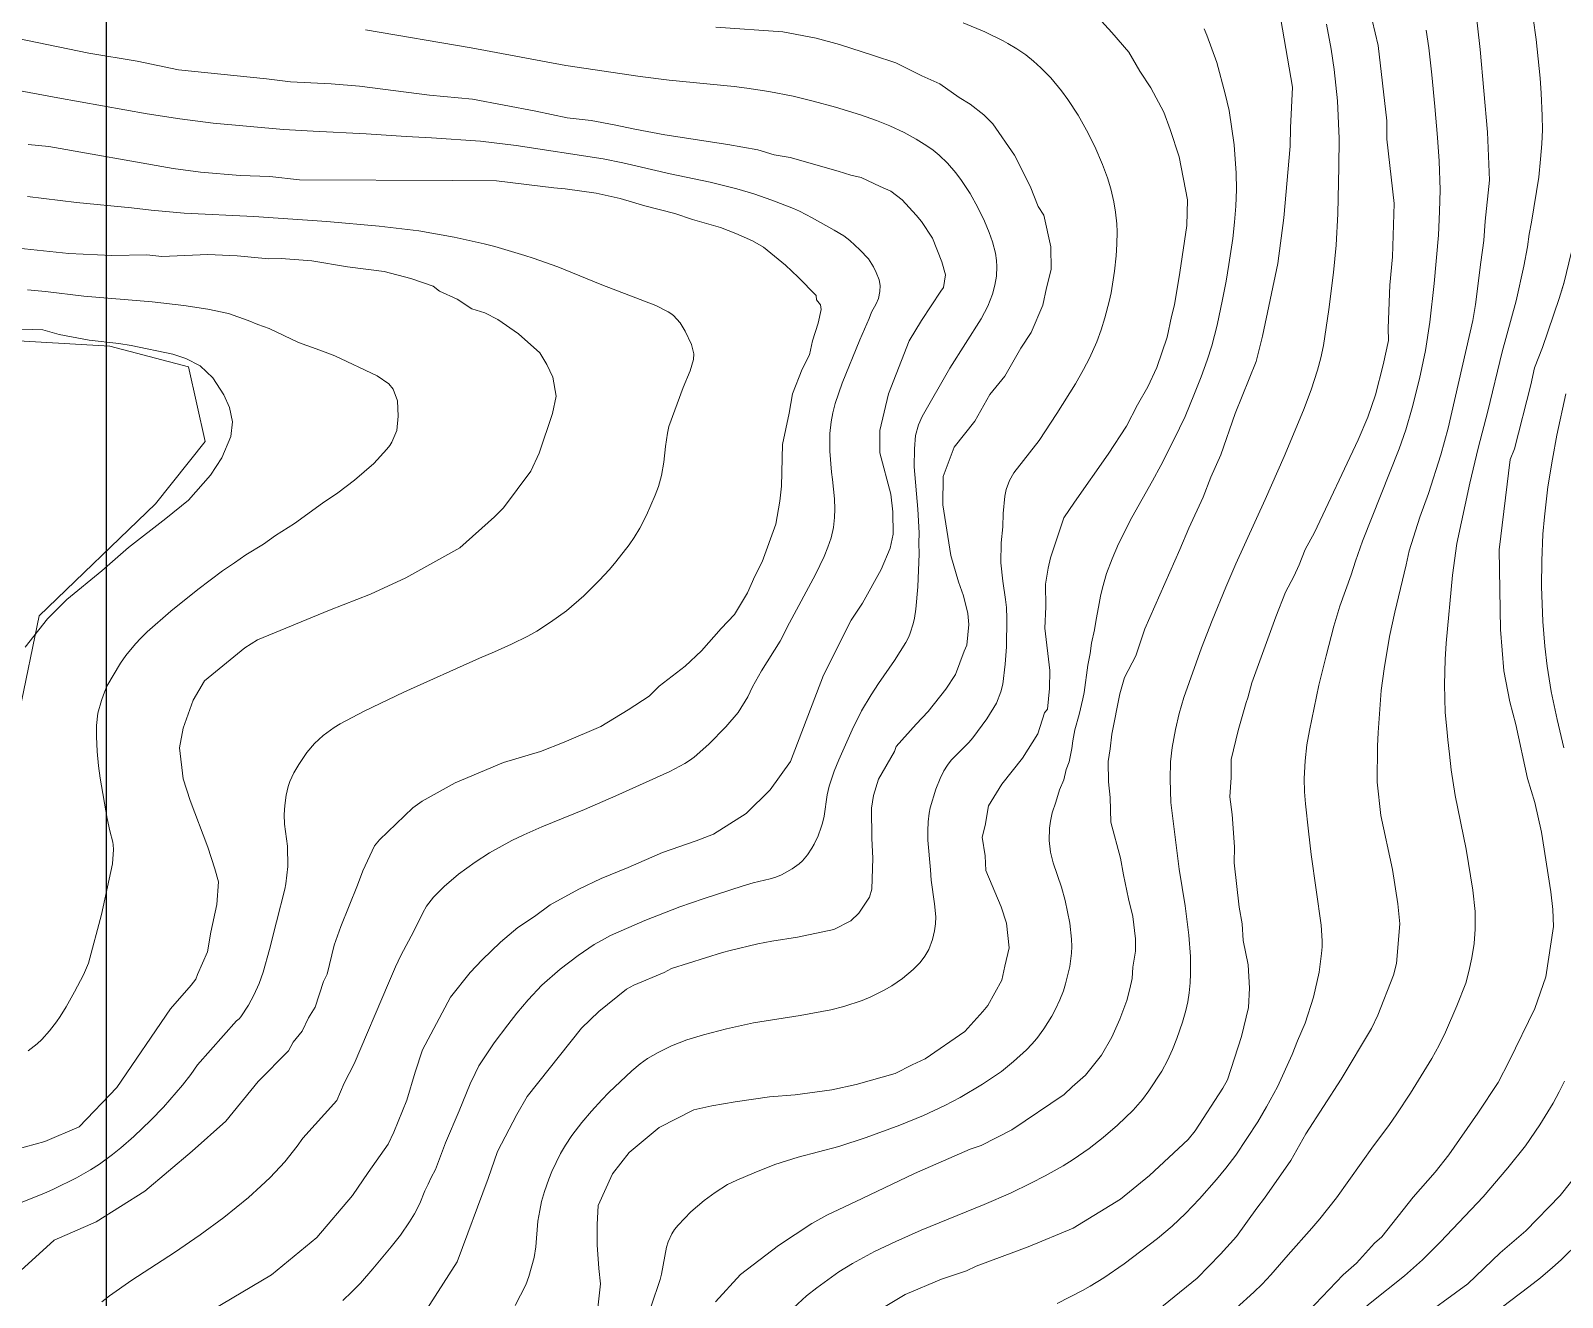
# Model space of a CAD drawing. Header units: metres. Extents: x 548946 to 557077, y 1838800 to 1845419.
# Drawn here: x 551982.9 to 552328.3, y 1842314.8 to 1842600.6 of the extents above; entities that cross this region are included whole.
import ezdxf

# ---------------------------------------------------------------- set-up
doc = ezdxf.new("R2010")
doc.units = ezdxf.units.M
doc.header["$LTSCALE"] = 28
for name, color, linetype, lineweight in [('1', 7, 'Continuous', 13), ('10', 7, 'Continuous', 13), ('2', 7, 'Continuous', 13), ('60', 7, 'Continuous', 25)]:
    doc.layers.add(name, color=color, linetype=linetype, lineweight=lineweight)

msp = doc.modelspace()

# ---------------------------------------------------------------- linework, layer by layer
at = {"layer": '1'}
for points in [[(552328.14, 1842541.78), (552328.77, 1842543.87), (552330.31, 1842550.4), (552331.63, 1842554.36), (552333.72, 1842562.73), (552335.86, 1842575.17), (552336.56, 1842580.08), (552336.82, 1842586.71), (552336.08, 1842590.95), (552335.62, 1842597.25), (552334.59, 1842603.99), (552334.3, 1842606.5), (552332.95, 1842611.68), (552330.86, 1842618.81), (552328.62, 1842622.87), (552325.03, 1842629.83), (552320.71, 1842636.45), (552318.3, 1842639.73), (552310.97, 1842648.29), (552305.46, 1842654.08)], [(552137.36, 1842313.82), (552142.95, 1842319.97), (552151.53, 1842326.56), (552159.1, 1842331.5), (552162.44, 1842333.4), (552170.4, 1842337.11), (552182.2, 1842342.78), (552194.78, 1842348.28), (552197.23, 1842349.07), (552204.19, 1842352.66), (552215.99, 1842360.62), (552217.82, 1842362.35), (552220.82, 1842364.99), (552224.38, 1842369.46), (552226.7, 1842373.54), (552228.53, 1842377.56), (552230.08, 1842381.8), (552230.79, 1842384.42), (552231.29, 1842386.76), (552231.5, 1842389.33), (552232.1, 1842392.96), (552232.04, 1842395.74), (552231.47, 1842400.76), (552230.5, 1842404.71), (552229.37, 1842410.17), (552228.69, 1842413.91), (552226.49, 1842422.04), (552226.36, 1842427.62), (552225.96, 1842431.13), (552225.94, 1842435.7), (552226.38, 1842438.54), (552226.76, 1842441.89), (552228.51, 1842450.98), (552229.62, 1842454.67), (552232.11, 1842459.53), (552234.21, 1842465.61), (552242.07, 1842483.53), (552244.06, 1842488.34), (552247.32, 1842495.32), (552249.09, 1842499.84), (552251.31, 1842504.92), (552254.57, 1842514.19), (552259.32, 1842525.91), (552260.7, 1842531.66), (552264.16, 1842548.06), (552265.52, 1842558.38), (552266.97, 1842574.55), (552267.01, 1842578.62), (552267.48, 1842587.82), (552264.47, 1842605.27)], [(552308.66, 1842606.36), (552309.8, 1842596.33), (552311.43, 1842577.71), (552311.91, 1842566.84), (552310.94, 1842557.58), (552310.67, 1842553.23), (552309.96, 1842548.32), (552308.77, 1842538.78), (552308.17, 1842535.16), (552302.56, 1842510.89), (552300.96, 1842504.86), (552298.15, 1842496.15), (552296.21, 1842490.85), (552293.78, 1842483.2), (552293.13, 1842480.08), (552290.54, 1842469.37), (552289.39, 1842463.9), (552288.19, 1842456.65), (552287.48, 1842451.74), (552286.78, 1842442.26), (552286.63, 1842439.19), (552286.54, 1842431.05), (552287.4, 1842423.52), (552290.06, 1842411.38), (552291.2, 1842403.63), (552291.72, 1842399.12), (552290.97, 1842390.14), (552290.25, 1842387.52), (552286.71, 1842378.47), (552285.27, 1842375.51), (552278.45, 1842364.06), (552270.47, 1842351.71), (552267.08, 1842345.73), (552261.2, 1842337.18), (552259.43, 1842334.95), (552254.82, 1842328.58), (552251.21, 1842324.61), (552245.99, 1842319.18), (552233.2, 1842308.82)], [(552067.91, 1842305.5), (552079.1, 1842322.85), (552086.08, 1842341.64), (552088.18, 1842347.72), (552092.56, 1842356.1), (552094.89, 1842360.18), (552107.1, 1842375.55), (552110.99, 1842379.3), (552117.28, 1842384.34), (552118.95, 1842385.29), (552125.74, 1842388.1), (552127.41, 1842389.05), (552138.94, 1842392.66), (552140.67, 1842393.11), (552146.85, 1842394.58), (552150.08, 1842395.21), (552155.82, 1842396.12), (552164.01, 1842397.82), (552167.85, 1842399.78), (552169.69, 1842401.51), (552172.07, 1842405.09), (552172.62, 1842406.93), (552172.83, 1842413.89), (552172.59, 1842418.36), (552172.56, 1842425.22), (552173, 1842428.07), (552174.1, 1842431.75), (552177.71, 1842438.01), (552178.09, 1842439.07), (552182.59, 1842444.15), (552185.32, 1842447.01), (552189.31, 1842452.04), (552191.48, 1842455.33), (552193.41, 1842460.64), (552194.02, 1842461.98), (552194.51, 1842466.61), (552194.22, 1842469.11), (552193.26, 1842473.07), (552192.13, 1842476.24), (552190.44, 1842482.15), (552188.62, 1842493.63), (552188.65, 1842499.98), (552191.2, 1842506.63), (552195.86, 1842512.5), (552199.24, 1842518.47), (552202.57, 1842522.67), (552206.18, 1842528.92), (552208.56, 1842532.5), (552211.16, 1842538.64), (552211.99, 1842542.55), (552213.03, 1842546.73), (552212.96, 1842551.81), (552211.37, 1842558.99), (552210.14, 1842560.88), (552208.34, 1842565.51), (552204.75, 1842572.46), (552199.88, 1842579.53), (552197.86, 1842581.58), (552194.79, 1842584.03), (552192.33, 1842585.53), (552187.92, 1842588.58), (552183.9, 1842590.4), (552177.98, 1842593.28), (552172.95, 1842595), (552165.31, 1842597.42), (552160.06, 1842598.86), (552152.53, 1842600.28), (552137.42, 1842601.35)], [(552193.23, 1842602.33), (552198.08, 1842600.3), (552202.2, 1842598.29), (552203.27, 1842597.69), (552205.33, 1842596.46), (552207.31, 1842595.09), (552209.09, 1842593.66), (552210.75, 1842592.19), (552212.96, 1842589.95), (552215.36, 1842587.03), (552216.79, 1842585.05), (552219.1, 1842581.51), (552221.04, 1842578.12), (552222.87, 1842574.47), (552224.59, 1842570.42), (552225.73, 1842567.4), (552226.52, 1842564.93), (552227.19, 1842561.94), (552227.57, 1842559.63), (552227.82, 1842556.98), (552227.92, 1842555.21), (552227.89, 1842552.44), (552227.72, 1842549.81), (552227.35, 1842546.3), (552226.56, 1842541.43), (552226.14, 1842539.45), (552225.17, 1842535.76), (552224.35, 1842533.12), (552223.36, 1842530.41), (552221.68, 1842526.66), (552220.36, 1842524.14), (552218.51, 1842520.91), (552214.36, 1842514.18), (552210.31, 1842508.16), (552204.6, 1842500.82), (552203.66, 1842499.12), (552202.87, 1842497.09), (552202.6, 1842495.58), (552202.19, 1842491.66), (552202.12, 1842488.67), (552201.8, 1842485.07), (552201.71, 1842480.5), (552202.17, 1842476.4), (552202.77, 1842472.25), (552202.94, 1842470.45), (552203.04, 1842467.98), (552202.98, 1842461.57), (552202.68, 1842457.71), (552202.11, 1842453.19), (552201.67, 1842451.41)], [(552275.18, 1842602.07), (552276.22, 1842596.4), (552276.88, 1842591.78), (552277.6, 1842584.77), (552277.98, 1842576.27), (552277.95, 1842569.85), (552277.7, 1842559.25), (552277.3, 1842552.17), (552276.76, 1842546.05), (552275.71, 1842537.68), (552274.45, 1842529.54), (552273.84, 1842526.74), (552273.11, 1842523.97), (552271.68, 1842519.56), (552269.94, 1842514.94), (552265.59, 1842504.5), (552261.34, 1842494.78), (552254.72, 1842480.31), (552252.46, 1842475.03), (552249.39, 1842467.5), (552246.98, 1842461.33), (552242.94, 1842450.13), (552241.91, 1842446.54), (552241.11, 1842442.93), (552240.33, 1842438.87), (552239.93, 1842435.65)], [(552285.42, 1842602.94), (552286.83, 1842597.25), (552288.78, 1842580.2), (552288.74, 1842576.13), (552290.4, 1842561.58), (552290, 1842549.59), (552289.46, 1842543.18), (552289.05, 1842533.48), (552289.11, 1842530.69), (552287.96, 1842525.22), (552286.2, 1842518.42), (552284.49, 1842513.39), (552282.27, 1842508.31), (552272.47, 1842487.37), (552270.37, 1842483.57), (552268.98, 1842480.11), (552267.77, 1842477.43), (552265.88, 1842473.91), (552263.73, 1842468.33), (552258.31, 1842453.48), (552257.43, 1842450.08), (552257.04, 1842449.02), (552255.22, 1842442.71), (552253.68, 1842436.18), (552253.64, 1842432.11), (552253.38, 1842427.76), (552253.84, 1842423.75), (552254.42, 1842416.45), (552254.32, 1842412.88)], [(552304.57, 1842484.9), (552307.5, 1842498.48), (552309.36, 1842506.42), (552311.53, 1842514.71), (552314.8, 1842528.12), (552317.89, 1842539.63), (552319.65, 1842547.48), (552320.47, 1842551.8), (552320.89, 1842554.65), (552321.4, 1842557.37), (552323, 1842567.55), (552323.45, 1842571.61), (552323.73, 1842575.04), (552323.84, 1842578.22), (552323.82, 1842581.33), (552323.6, 1842586.45), (552323.33, 1842589.85), (552322.4, 1842598.59), (552321.79, 1842603.36)], [(551975.18, 1842599.75), (551996, 1842595.53), (552006.87, 1842593.72), (552016.25, 1842591.75), (552036.05, 1842589.69), (552041.46, 1842589.04), (552050.66, 1842588.57), (552057.07, 1842588.04), (552072.8, 1842586.02), (552082.56, 1842585.11), (552096.84, 1842582.42), (552103.87, 1842580.94), (552109.28, 1842580.29), (552114.47, 1842579.36), (552119.16, 1842578.37), (552125.91, 1842577.11), (552140.13, 1842574.93), (552146.88, 1842573.67), (552150.57, 1842572.56), (552154.19, 1842571.96), (552164.97, 1842568.88), (552167.87, 1842567.94), (552170.21, 1842567.44), (552174.51, 1842565.39), (552176.91, 1842564.4), (552179.43, 1842562.4), (552182.62, 1842558.95), (552183.79, 1842557.56), (552186.26, 1842553.78), (552188.39, 1842548.44), (552189.24, 1842545.48), (552188.8, 1842542.64), (552188.14, 1842541.8), (552183.81, 1842535.21), (552181.04, 1842530.57), (552176.33, 1842518.66), (552174.44, 1842510.39), (552174.44, 1842505.33), (552176.86, 1842496.04), (552177.32, 1842492.03), (552177.39, 1842486.96), (552176.73, 1842483.83), (552174.74, 1842479.03), (552170.53, 1842471.43), (552167.92, 1842467.58), (552161.72, 1842455.18), (552154.25, 1842435.75), (552149.67, 1842429.36), (552144.28, 1842424.02), (552136.86, 1842419.3), (552132.96, 1842417.84), (552125.38, 1842415.2), (552117.64, 1842411.77), (552111.58, 1842409.3), (552106.51, 1842406.94), (552100.05, 1842403.4), (552096.55, 1842400.72), (552092.77, 1842398.25), (552088.82, 1842395), (552084.71, 1842390.98), (552081.98, 1842388.12), (552077.54, 1842382.53)], [(552058.38, 1842600.73), (552082.21, 1842596.7), (552103.59, 1842592.71), (552120.37, 1842590.2), (552126.88, 1842589.37), (552141.57, 1842587.95), (552144.4, 1842587.61), (552149.34, 1842586.86), (552154.82, 1842585.8), (552159.34, 1842584.7), (552164.4, 1842583.3), (552170.02, 1842581.58), (552173.68, 1842580.29), (552176.65, 1842579.07), (552179.91, 1842577.57), (552182.63, 1842576.12), (552185.03, 1842574.6), (552186.46, 1842573.58), (552187.81, 1842572.49), (552189.69, 1842570.68), (552191.56, 1842568.48), (552192.81, 1842566.8), (552194.8, 1842563.81), (552196.5, 1842560.72), (552198.02, 1842557.61), (552199.07, 1842555.07), (552199.82, 1842552.97), (552200.46, 1842550.38), (552200.7, 1842548.73), (552200.78, 1842547.36), (552200.71, 1842545.21), (552200.37, 1842543.16), (552199.81, 1842541.1), (552198.78, 1842538.39), (552197.28, 1842535.57), (552190.22, 1842524.42), (552183.95, 1842513.56)], [(552247.52, 1842601.01), (552248.15, 1842599.59), (552250.39, 1842593.37), (552252.31, 1842586.35), (552253.17, 1842582.58), (552254.35, 1842574.8), (552254.8, 1842568.43), (552254.82, 1842564.77), (552254.7, 1842561.01), (552254.43, 1842557.38), (552254, 1842553.68), (552253.13, 1842547.83), (552252.48, 1842544.09), (552251.71, 1842539.94), (552250.49, 1842534.13), (552249.27, 1842529.46), (552248.22, 1842526.22), (552246.88, 1842522.48), (552245.41, 1842518.72), (552243.24, 1842513.53), (552240.74, 1842508.24), (552237.79, 1842502.52), (552235.88, 1842499), (552231.23, 1842490.74), (552228.2, 1842484.78), (552226.79, 1842481.47), (552225.53, 1842478.11), (552224.59, 1842474.9), (552224.14, 1842473), (552223.74, 1842470.51), (552223.16, 1842467.77), (552222.8, 1842465.4), (552222.15, 1842462.39), (552221.85, 1842460.07), (552221.31, 1842457.42), (552220.47, 1842451.3), (552220.18, 1842449.84), (552219.34, 1842446.3), (552218.41, 1842442.88), (552217.91, 1842440.4), (552217.68, 1842438.64), (552217.07, 1842435.67), (552216.45, 1842433.88), (552215.87, 1842431.61), (552214.92, 1842429.3), (552214.11, 1842426.58), (552213.26, 1842424.1), (552212.88, 1842422.23), (552212.68, 1842420.68), (552212.56, 1842417.87), (552212.87, 1842415.3), (552213.5, 1842412.86), (552215.34, 1842407.37), (552216.18, 1842404.37), (552217.23, 1842399.23), (552217.65, 1842395.61), (552217.7, 1842393.99), (552217.64, 1842392.46), (552217.22, 1842389.49), (552216.28, 1842385.55), (552215.8, 1842383.98), (552215.02, 1842381.94), (552214.05, 1842379.86), (552213.21, 1842378.3), (552211.38, 1842375.38), (552209.82, 1842373.23), (552208.71, 1842371.92), (552207.52, 1842370.71), (552204.56, 1842368.03), (552201.81, 1842365.82), (552197.56, 1842362.91), (552192.53, 1842359.93), (552189.03, 1842358.1), (552184.26, 1842355.87), (552178.91, 1842353.7), (552171.34, 1842350.89), (552165.18, 1842348.88)], [(551978.99, 1842319.43), (551988.2, 1842327.71), (551997.67, 1842331.87), (552008.6, 1842338.82), (552019.28, 1842347.8), (552026.86, 1842354.59), (552034.22, 1842363.51), (552041.06, 1842370.48), (552042.11, 1842372.38), (552044.11, 1842374.9), (552045.55, 1842377.86), (552047.05, 1842380.31), (552048.93, 1842386.12), (552049.76, 1842387.74), (552051.3, 1842394.27), (552052.84, 1842398.51), (552056.61, 1842407.83), (552057.77, 1842411.02), (552060.42, 1842416.66), (552061.53, 1842418.05), (552069.09, 1842425.27), (552071.21, 1842426.78), (552078.61, 1842430.93), (552089.52, 1842435.48), (552097.88, 1842437.97), (552103.22, 1842440.1), (552111.46, 1842443.59), (552117.64, 1842447.34), (552122.37, 1842450.42), (552124.65, 1842452.72), (552130.49, 1842457.2), (552134.15, 1842460.67), (552138.65, 1842465.75), (552141.6, 1842468.89), (552144.59, 1842473.8), (552146.2, 1842477.54), (552147.86, 1842480.78), (552150.95, 1842489.27), (552151.88, 1842494.46), (552152.26, 1842497.8), (552152.46, 1842507.23), (552153.94, 1842514.26), (552154.7, 1842518.66), (552156.86, 1842524.25), (552158.52, 1842527.48), (552159.18, 1842530.61), (552160.51, 1842534.57), (552161.17, 1842537.7), (552161.05, 1842538.7), (552160.15, 1842539.87), (552160.04, 1842540.87), (552156.01, 1842544.98), (552153.16, 1842547.71), (552148.13, 1842551.7), (552145.67, 1842553.2), (552141.93, 1842554.81), (552138.47, 1842556.19), (552132.16, 1842558.01), (552128.2, 1842559.33), (552121.39, 1842561.09), (552115.87, 1842562.75), (552110.4, 1842563.9), (552103.42, 1842564.88), (552100.86, 1842565.1), (552087.97, 1842566.67), (552078.05, 1842566.81), (552043.48, 1842566.92), (552036.79, 1842567.67), (552030.15, 1842567.93), (552021.17, 1842568.68), (552014.98, 1842569.5), (551986.98, 1842574.42), (551982.35, 1842574.91)], [(551982.2, 1842563.15), (551993.22, 1842561.79), (552005.63, 1842560.59), (552010.08, 1842560.06), (552017.5, 1842559.4), (552033.21, 1842558.67), (552049.71, 1842557.56), (552061.5, 1842556.51), (552070.44, 1842555.42), (552078.41, 1842554.01), (552085.14, 1842552.5), (552087.58, 1842551.87), (552094.33, 1842549.88), (552096.24, 1842549.24), (552101.81, 1842547.29), (552111.72, 1842543.23), (552123.87, 1842538.54), (552126.64, 1842537.17), (552127.26, 1842536.76), (552127.83, 1842536.33), (552129.37, 1842534.63), (552130.47, 1842532.79), (552131.95, 1842529.77), (552132.43, 1842527.65), (552132.35, 1842526.36), (552131.6, 1842523.84), (552130.05, 1842520.09), (552126.84, 1842511.26), (552126.5, 1842509.78), (552126.05, 1842506.76), (552125.65, 1842503.27), (552125.13, 1842500.22), (552124.45, 1842497.75), (552123.76, 1842495.81), (552121.79, 1842491.27), (552120.25, 1842488.34), (552118.98, 1842486.25), (552117.85, 1842484.59), (552114.88, 1842480.73), (552113.41, 1842479.03), (552111.08, 1842476.53), (552107.67, 1842473.11), (552103.72, 1842469.72), (552100.15, 1842467.12), (552097.01, 1842465.1), (552094.99, 1842463.99), (552091.32, 1842462.15), (552087.53, 1842460.45), (552084.13, 1842459.03), (552067.07, 1842451.33), (552058.13, 1842447.1), (552052.7, 1842444.19), (552051.31, 1842443.35), (552048.88, 1842441.56), (552046.89, 1842439.75)], [(551979.55, 1842348.18), (551986.11, 1842349.98), (551993.82, 1842353.31), (552002.31, 1842362.15), (552014.38, 1842379.94), (552019.05, 1842385.24), (552020.16, 1842386.64), (552020.54, 1842387.7), (552022.76, 1842392.78), (552023.52, 1842397.19), (552024.84, 1842403.44), (552025.27, 1842408.57), (552024.42, 1842411.52), (552022.85, 1842416.42), (552018.85, 1842426.89), (552017.28, 1842431.79), (552016.47, 1842438.81), (552017.24, 1842443.22), (552019.56, 1842449.58), (552022.11, 1842453.94), (552031.17, 1842461.33), (552034.01, 1842463.18), (552050.27, 1842469.87), (552059.51, 1842473.47), (552067.47, 1842477.17), (552079.66, 1842483.9), (552087.5, 1842490.9), (552089.56, 1842492.91), (552095.72, 1842501.24), (552097.54, 1842505.26), (552100.58, 1842514.25), (552101.4, 1842518.15), (552100.67, 1842522.39), (552099.32, 1842525.28), (552097.75, 1842527.9), (552092.94, 1842532.18), (552088.24, 1842535.45), (552085.29, 1842536.89), (552082.38, 1842537.83), (552079.09, 1842539.99), (552075.07, 1842541.82), (552073.67, 1842542.93), (552068.64, 1842544.64), (552062.62, 1842546.24), (552054.36, 1842547.33), (552046.33, 1842548.69), (552039.41, 1842549.17), (552036.63, 1842549.11), (552029.43, 1842549.81), (552022.8, 1842550.06), (552012.43, 1842549.64), (552009.08, 1842550.02), (552001.22, 1842549.88), (551991.52, 1842550.3), (551974.28, 1842552.14)], [(552270.99, 1842311.63), (552278.93, 1842319.9), (552281.94, 1842322.53), (552285.99, 1842327.06), (552287.6, 1842328.52), (552294.71, 1842337.46), (552299.65, 1842343.11), (552302.76, 1842347.02), (552309.31, 1842356.41), (552313.86, 1842363.28), (552316.35, 1842368.14), (552322.11, 1842379.98), (552324.6, 1842387.13), (552326.35, 1842398.51), (552326.17, 1842402.3), (552325.71, 1842406.31), (552323.66, 1842419.8), (552322.13, 1842426.48), (552320.49, 1842431.88), (552317.83, 1842444.03), (552316.48, 1842449.21), (552315.17, 1842456.18), (552314.36, 1842465.48), (552314.08, 1842483.49), (552316.58, 1842503.85), (552317.57, 1842506.25), (552321.26, 1842520.65), (552322.08, 1842524.55), (552323.85, 1842529.08), (552327.66, 1842540.18), (552328.77, 1842543.87)], [(551982.14, 1842542.11), (551986.25, 1842541.73), (551994.88, 1842540.68), (552010.31, 1842539.41), (552017.41, 1842538.56), (552022.83, 1842537.75), (552027.51, 1842536.76), (552031.97, 1842535.21), (552034.12, 1842534.28), (552036.7, 1842533.36), (552043.32, 1842530.23), (552048.1, 1842528.51), (552051.48, 1842527.19), (552061.01, 1842522.72), (552063.67, 1842520.91), (552064.66, 1842519.7), (552065.58, 1842517.1), (552065.78, 1842513.61), (552065.45, 1842510.38), (552064.37, 1842507.76), (552063.85, 1842506.97), (552063.24, 1842506.15), (552060.26, 1842502.96), (552055.94, 1842499.14), (552052.17, 1842496.33), (552048.72, 1842493.98), (552042.38, 1842489.38), (552038.09, 1842486.69), (552035.37, 1842484.71), (552031.43, 1842482.36), (552028.85, 1842480.5), (552026.15, 1842478.75), (552020.59, 1842474.54), (552014.49, 1842469.64), (552009.18, 1842464.95), (552007.74, 1842463.56), (552006.54, 1842462.23), (552004.36, 1842459.59), (552003.12, 1842457.91), (552000.09, 1842452.68), (551999.27, 1842450.73), (551998.84, 1842449.48), (551998.05, 1842446.62), (551997.7, 1842443.85), (551997.69, 1842441.39), (551997.88, 1842437.99), (551998.21, 1842434.71), (551998.59, 1842431.97), (552000.1, 1842422.83), (552000.71, 1842420.11), (552001.44, 1842417.52), (552001.52, 1842416.93), (552001.54, 1842415.85), (552001.34, 1842412.64), (551998.85, 1842401.19), (551995.95, 1842390.22), (551994.8, 1842387.56), (551992.79, 1842383.76), (551990.9, 1842380.39), (551989.53, 1842378.16), (551988.71, 1842376.98), (551987.12, 1842374.93), (551985.37, 1842373.03), (551984.33, 1842372.05), (551982.33, 1842370.42)], [(552329.09, 1842518.65), (552327.1, 1842509.3), (552326.09, 1842503.88), (552325.1, 1842497.64), (552324.28, 1842490.94), (552323.97, 1842487), (552323.68, 1842481), (552323.63, 1842475.17), (552323.92, 1842467.32), (552324.36, 1842461.75), (552324.88, 1842457.21), (552325.84, 1842451.5), (552327.2, 1842445.16), (552328.71, 1842438.83)], [(552183.95, 1842513.56), (552183.13, 1842511.68), (552182.44, 1842509.27), (552182.22, 1842506.27), (552182.17, 1842502.15), (552182.97, 1842492.66), (552183.26, 1842487.32), (552183.21, 1842484.97), (552183.29, 1842482.53), (552183.01, 1842475.13), (552182.55, 1842470.05), (552182.25, 1842468.07), (552181.94, 1842466.74), (552181.28, 1842464.65), (552180.94, 1842463.81), (552180.29, 1842462.57), (552177.72, 1842458.47), (552174.11, 1842453.28), (552172.45, 1842450.76), (552170.29, 1842447.16), (552168.19, 1842442.87), (552165.12, 1842436.08), (552164.14, 1842433.54), (552162.99, 1842430.18), (552162.52, 1842428.2), (552161.84, 1842423.41), (552161.49, 1842421.83), (552161.19, 1842420.87), (552160.47, 1842418.95), (552159.59, 1842417.06), (552159.08, 1842416.13), (552158.11, 1842414.65), (552156.98, 1842413.34), (552156.23, 1842412.66), (552154.66, 1842411.5), (552152.24, 1842410.12), (552150.93, 1842409.61), (552149.68, 1842409.25), (552145.81, 1842408.33), (552143.6, 1842407.68), (552134.59, 1842404.77), (552129.26, 1842402.91), (552121.37, 1842399.86), (552113.64, 1842396.43), (552112.28, 1842395.74), (552110, 1842394.43), (552106.37, 1842391.99), (552102.28, 1842388.87), (552098.15, 1842385.27), (552095.1, 1842381.98), (552092.56, 1842378.96), (552090.47, 1842376.33), (552087.43, 1842372.24), (552083.97, 1842367.05), (552083.1, 1842365.37), (552082.03, 1842363.04), (552079.55, 1842356.89), (552076.46, 1842349.7), (552074.19, 1842343.7), (552073.23, 1842341.9), (552072.56, 1842340.37), (552071.77, 1842338.88), (552070.67, 1842335.98), (552069.47, 1842333.7), (552068.34, 1842331.86)], [(552254.74, 1842312.44), (552258.78, 1842316.01), (552260.63, 1842317.83), (552262.58, 1842319.93), (552266.47, 1842324.44), (552271.84, 1842330.43), (552273.63, 1842332.52), (552277.39, 1842337.32), (552285.71, 1842348.99), (552289.17, 1842353.62), (552290.98, 1842356.22), (552294.07, 1842360.92), (552298.92, 1842368.69), (552300.55, 1842371.73), (552302, 1842374.68), (552304.58, 1842380.6), (552306.55, 1842385.72), (552307.27, 1842388.32), (552307.94, 1842391.4), (552308.42, 1842394.67), (552308.71, 1842397.92), (552308.7, 1842401.86), (552308.15, 1842406.71), (552306.64, 1842415.96), (552304.13, 1842428.01), (552303.28, 1842433.8), (552302.92, 1842437.36), (552302.49, 1842440.58), (552302.3, 1842443.11), (552301.9, 1842446.77), (552301.73, 1842453.08), (552301.89, 1842458.71), (552302.15, 1842462.38), (552303.57, 1842477.73), (552304.57, 1842484.9)], [(552201.67, 1842451.41), (552200.68, 1842448.88), (552198.54, 1842445.33), (552195.37, 1842441.05), (552194.5, 1842440.04), (552190.5, 1842435.98), (552189.65, 1842434.86), (552188.86, 1842433.6), (552188, 1842431.89), (552187.03, 1842429.49), (552185.76, 1842425.25), (552185.53, 1842424.06), (552185.29, 1842422.12), (552185.2, 1842420.06), (552185.26, 1842417.96), (552185.85, 1842411.3), (552185.98, 1842408.93), (552186.76, 1842403.62), (552187, 1842400.7), (552186.96, 1842399.11), (552186.75, 1842397.5), (552186.31, 1842395.58), (552185.47, 1842393.31), (552184.59, 1842391.78), (552183.52, 1842390.41), (552181.89, 1842388.77), (552179.52, 1842386.78), (552177.08, 1842385.09), (552175.38, 1842384.13), (552172.36, 1842382.65), (552170.41, 1842381.81), (552166.25, 1842380.46), (552163.35, 1842379.72), (552156.47, 1842378.45), (552145.93, 1842376.74), (552139.81, 1842375.42), (552134.65, 1842374.09), (552130.85, 1842372.9), (552127.38, 1842371.56), (552124.37, 1842370.09), (552122.03, 1842368.72), (552120.37, 1842367.52), (552118.46, 1842365.96), (552113.25, 1842361.03), (552111.67, 1842359.42), (552109.34, 1842356.83), (552107.22, 1842354.29), (552104.93, 1842351.32), (552103.52, 1842349.21), (552102.38, 1842347.27), (552100.46, 1842343.23), (552099.76, 1842341.54), (552098.76, 1842338.73), (552098.12, 1842336.5), (552097.68, 1842334.46), (552097.27, 1842332.03), (552096.78, 1842326.22), (552096.43, 1842323.82), (552095.22, 1842319.56), (552094.56, 1842317.69), (552092.15, 1842313.03)], [(552046.89, 1842439.75), (552045.18, 1842437.75), (552043.36, 1842435.05), (552042.27, 1842433.16), (552041.35, 1842431.2), (552040.98, 1842430.11), (552040.53, 1842428.14), (552040.22, 1842425.79), (552040.06, 1842423.78), (552040.1, 1842421.59), (552040.81, 1842416.6), (552040.88, 1842412.02), (552040.45, 1842408.1), (552040.22, 1842406.89), (552038.3, 1842399.58), (552036.77, 1842393.31), (552035.32, 1842388.21), (552034.38, 1842385.63), (552033.19, 1842383.02), (552032.03, 1842380.75), (552030.29, 1842378.13), (552029.87, 1842377.64), (552029.33, 1842377.25), (552020.47, 1842367.3), (552018.99, 1842365.09), (552017.11, 1842362.68), (552012.81, 1842357.76), (552009.99, 1842354.82), (552006.12, 1842351.1), (552003.21, 1842348.57), (552001.36, 1842347.09), (551998.37, 1842344.91), (551996.39, 1842343.61), (551993.25, 1842341.83), (551988.03, 1842339.23), (551985.84, 1842338.24), (551979.25, 1842335.61)], [(552239.93, 1842435.65), (552239.85, 1842431.76), (552240.04, 1842426.45), (552241.94, 1842411.46), (552243.26, 1842403.19), (552244.09, 1842396.58), (552244.45, 1842391.74), (552244.49, 1842387.8), (552244.41, 1842385.82), (552244.19, 1842383.52), (552243.89, 1842381.51), (552243.43, 1842379.53), (552242.66, 1842376.9), (552241.42, 1842373.24), (552240.45, 1842370.73), (552239.3, 1842368.25), (552238.01, 1842365.88), (552235.11, 1842361.42), (552233.63, 1842359.46), (552231.52, 1842357.1), (552228.01, 1842353.72), (552224.79, 1842350.9), (552221.61, 1842348.4), (552218.04, 1842345.94), (552215.74, 1842344.52), (552211.68, 1842342.26), (552208.46, 1842340.6), (552203.85, 1842338.36), (552197.94, 1842335.8), (552183.75, 1842329.99), (552177.98, 1842327.47), (552173.21, 1842325.18), (552168.27, 1842322.5), (552165.19, 1842320.57), (552160.18, 1842317), (552157.87, 1842315.18), (552154.96, 1842312.51)], [(552254.32, 1842412.88), (552255.47, 1842402.85), (552256.15, 1842399.11), (552256.33, 1842395.32), (552257.46, 1842389.86), (552257.81, 1842384.57), (552257.55, 1842380.22), (552256.01, 1842373.69), (552252.81, 1842363.92), (552251.75, 1842362.02), (552245.49, 1842352.41), (552243.93, 1842350.45), (552235.2, 1842342.34), (552228.7, 1842337.02), (552218.01, 1842330.46), (552207.83, 1842326.25), (552196.13, 1842321.86), (552193.96, 1842320.85), (552188.34, 1842318.94), (552180.09, 1842315.45), (552174.86, 1842312.31)], [(552077.54, 1842382.53), (552071.28, 1842370.64), (552069.57, 1842365.61), (552067.75, 1842359.31), (552064.76, 1842352.11), (552063.54, 1842349.42), (552058.98, 1842342.99), (552055.44, 1842337.79), (552047.41, 1842328.36), (552037.18, 1842319.95), (552017.02, 1842307.97)], [(552328.81, 1842363.58), (552327.64, 1842361.18), (552326.3, 1842358.67), (552323.28, 1842353.73), (552320, 1842349), (552316.06, 1842344.04), (552310.47, 1842337.52), (552300.89, 1842327.34), (552296.82, 1842323.28), (552292.72, 1842319.68), (552284.96, 1842313.5), (552276.83, 1842306.64), (552272.71, 1842303.52), (552268.24, 1842300.5), (552252.62, 1842290.43), (552246.49, 1842286.72), (552235.79, 1842279.25), (552231.63, 1842276.14), (552225.67, 1842270.89), (552220.54, 1842265.88), (552216.42, 1842261.35)], [(552165.18, 1842348.88), (552155.99, 1842346.5), (552150.75, 1842344.78), (552146.03, 1842342.92), (552142.12, 1842341.28), (552140.02, 1842340.27), (552137.23, 1842338.53), (552134.8, 1842336.7), (552131.77, 1842334.1), (552128.94, 1842331.15), (552128.09, 1842330.12), (552127.48, 1842329.17), (552126.64, 1842327.37), (552126.27, 1842326.19), (552125.17, 1842320.1), (552124.86, 1842318.86), (552122.83, 1842312.87)], [(552068.34, 1842331.86), (552066.27, 1842328.9), (552064.21, 1842326.27), (552060.08, 1842321.27), (552057.24, 1842318.04), (552055.34, 1842316.07), (552053.32, 1842314.13)], [(552312.68, 1842311.07), (552320.76, 1842317.18), (552323.4, 1842319.27), (552326.15, 1842321.58), (552328.05, 1842323.29), (552332.21, 1842327.33)]]:
    msp.add_lwpolyline(points, dxfattribs=at)
at = {"layer": '10'}
msp.add_lwpolyline([(551980.38, 1842447.06), (551984.8, 1842468.55), (552011.01, 1842493.83), (552022.24, 1842507.88), (552018.49, 1842524.73), (552000.71, 1842529.42), (551936.14, 1842533.16), (551895.89, 1842534.1), (551865.03, 1842535.2)], dxfattribs=at)
at = {"layer": '2'}
for points in [[(552110.77, 1842312.45), (552111.42, 1842317.86), (552111.02, 1842321.37), (552110.67, 1842326.66), (552110.65, 1842331.24), (552110.91, 1842335.59), (552114.12, 1842342.72), (552117.89, 1842347.52), (552124.63, 1842353.12), (552132.43, 1842357.12), (552136.54, 1842358.08), (552141.78, 1842358.94), (552149.53, 1842360.08), (552155.33, 1842360.49), (552163.57, 1842361.69), (552169.03, 1842362.82), (552177.89, 1842365.36), (552181.73, 1842367.32), (552184.63, 1842368.67), (552193.58, 1842374.78), (552197.64, 1842379.3), (552198.75, 1842380.7), (552201.91, 1842386.4), (552202.57, 1842389.52), (552203.61, 1842393.71), (552202.98, 1842399.23), (552201.8, 1842402.9), (552198.31, 1842411.14), (552198.19, 1842414.43), (552197.45, 1842418.67), (552198.17, 1842421.29), (552198.93, 1842425.7), (552201.93, 1842430.61), (552206.59, 1842436.48), (552210.03, 1842441.96), (552211.52, 1842446.7), (552212.19, 1842447.54), (552212.67, 1842452.17), (552212.72, 1842456.24), (552211.63, 1842465.77), (552211.83, 1842470.62), (552211.76, 1842475.7), (552212.36, 1842479.32), (552212.86, 1842481.67), (552215.89, 1842490.65), (552218.28, 1842494.23), (552225.94, 1842505.01), (552230.04, 1842511.33), (552232.54, 1842516.19), (552234.86, 1842520.26), (552236.91, 1842524.56), (552239.18, 1842531.43), (552240.16, 1842536.12), (552240.88, 1842538.74), (552242.08, 1842545.99), (552243.66, 1842556.59), (552243.76, 1842562.44), (552241.89, 1842572.14), (552239.91, 1842578.27), (552238.45, 1842582.16), (552235.53, 1842587.67), (552233.07, 1842591.46), (552230.55, 1842595.74), (552226.74, 1842600.13), (552223.55, 1842603.58)], [(552297.65, 1842600.72), (552298.21, 1842596.69), (552298.9, 1842590.63), (552299.59, 1842583.47), (552300.15, 1842576.47), (552300.53, 1842571.13), (552300.75, 1842564.65), (552300.66, 1842559.77), (552300.4, 1842554.46), (552299.42, 1842543.51), (552298.44, 1842534.85), (552297.45, 1842528.43), (552296.09, 1842522.04), (552294.46, 1842515.47), (552293.02, 1842510.55), (552291.55, 1842506.23), (552283.3, 1842485.41), (552281.71, 1842480.93), (552280.73, 1842477.84), (552278.18, 1842470.77), (552276.79, 1842466.21), (552275.04, 1842459.58), (552273.45, 1842452.97), (552271.28, 1842442.74), (552270.73, 1842439.45), (552270.33, 1842435.85), (552270.12, 1842431.86)], [(551953.84, 1842591.96), (551989, 1842585.41), (552009.13, 1842581.84), (552016.55, 1842580.66), (552024.06, 1842579.72), (552039.94, 1842578.3), (552046.56, 1842577.87), (552058.57, 1842577.3), (552067.6, 1842576.71), (552073.3, 1842576.42), (552084.32, 1842575.66), (552092.37, 1842574.66), (552112, 1842571.64), (552116.41, 1842570.73), (552127.13, 1842568.3), (552136.12, 1842566.38), (552142.12, 1842564.89), (552146.02, 1842563.73), (552150.06, 1842562.37), (552154.9, 1842560.49), (552156.27, 1842559.87), (552159.15, 1842558.39), (552164.14, 1842555.57), (552166.25, 1842554.28), (552167.67, 1842553.23), (552169.9, 1842551.15), (552171.81, 1842549.13), (552172.96, 1842547.29), (552173.59, 1842546.04), (552174.25, 1842544.38), (552174.49, 1842543.11), (552174.42, 1842541.7), (552174.11, 1842540.19), (552173.6, 1842538.96), (552172.56, 1842537.08), (552172, 1842535.63), (552169.88, 1842530.86), (552165.88, 1842521.08), (552164.34, 1842516.47), (552163.82, 1842514.35), (552163.45, 1842512.33), (552163.14, 1842509.73), (552163.12, 1842505.72), (552163.52, 1842501.01)], [(551945.57, 1842534.37), (551985.61, 1842533.1), (551989.29, 1842532), (551996.04, 1842530.74), (552002.73, 1842529.98), (552005.58, 1842529.55), (552014.95, 1842527.57), (552017.86, 1842526.63), (552021.09, 1842524.97), (552023.95, 1842522.25), (552026.41, 1842518.46), (552027.76, 1842515.57), (552028.38, 1842512.34), (552028, 1842508.99), (552026.01, 1842504.19), (552023.41, 1842500.33), (552018.46, 1842494.69), (552013.35, 1842490.54), (552004.95, 1842483.99), (551998.94, 1842478.73), (551991.05, 1842472.24), (551986.71, 1842467.93), (551981.61, 1842461.5)], [(552163.52, 1842501.01), (552163.76, 1842499.32), (552164.19, 1842494.96), (552164.26, 1842492.65), (552164.19, 1842490.73), (552163.94, 1842488.5), (552163.4, 1842486.14), (552162.68, 1842484.06), (552161.83, 1842481.99), (552159.86, 1842477.9), (552154.03, 1842466.97), (552151.9, 1842462.83), (552147.7, 1842456.16), (552145.65, 1842452.55), (552144.64, 1842450.34), (552142.43, 1842446.79), (552139.64, 1842443.52), (552135.81, 1842439.64), (552132.49, 1842436.68), (552131.5, 1842435.92), (552130.43, 1842435.23), (552127.05, 1842433.43), (552114.88, 1842427.95), (552107.79, 1842424.86), (552098.19, 1842420.98), (552094.1, 1842419.17), (552091.4, 1842417.88), (552086.4, 1842415.11), (552083.12, 1842413.04), (552079.41, 1842410.31), (552076.11, 1842407.55), (552073.72, 1842405.09), (552072.13, 1842403.05), (552071.3, 1842401.59), (552069.28, 1842397.42), (552066.4, 1842391.99), (552065.15, 1842389.37), (552063.56, 1842385.75), (552055.82, 1842367.53), (552053.61, 1842363.15), (552051.93, 1842359.23), (552044.27, 1842350.77), (552043, 1842348.98), (552040.18, 1842345.44), (552036.88, 1842341.91), (552034.82, 1842339.89), (552031.98, 1842337.33), (552026.45, 1842332.89), (552021.14, 1842328.97), (552015.29, 1842324.97), (552005.73, 1842318.71), (552000.67, 1842315.18), (551998.93, 1842313.82)], [(552270.12, 1842431.86), (552270.18, 1842428.9), (552270.38, 1842426.18), (552271.05, 1842420), (552271.71, 1842414.73), (552273.92, 1842398.81), (552274.14, 1842395.29), (552274.14, 1842393.92), (552274.02, 1842392.38), (552273.48, 1842388.21), (552272.23, 1842382.53), (552270.34, 1842376.67), (552268.64, 1842372.71), (552267.44, 1842369.63), (552264.09, 1842362.36), (552261.61, 1842357.8), (552259.63, 1842354.45), (552254.67, 1842346.88), (552252.46, 1842343.98), (552250.33, 1842341.4), (552246.49, 1842337.1), (552243.38, 1842333.77), (552240.34, 1842330.87), (552237.02, 1842328.11), (552229.54, 1842322.42), (552224.93, 1842319.27), (552221.85, 1842317.36), (552220.14, 1842316.41), (552214.43, 1842313.49)], [(552295.05, 1842309.2), (552307.01, 1842317.93), (552314.34, 1842324.87), (552320.13, 1842329.85), (552327.85, 1842337.85), (552332.51, 1842343.72)]]:
    msp.add_lwpolyline(points, dxfattribs=at)
at = {"layer": '60'}
msp.add_line((552000, 1839000), (552000, 1845000), dxfattribs=at)

doc.saveas('drawing.dxf')
